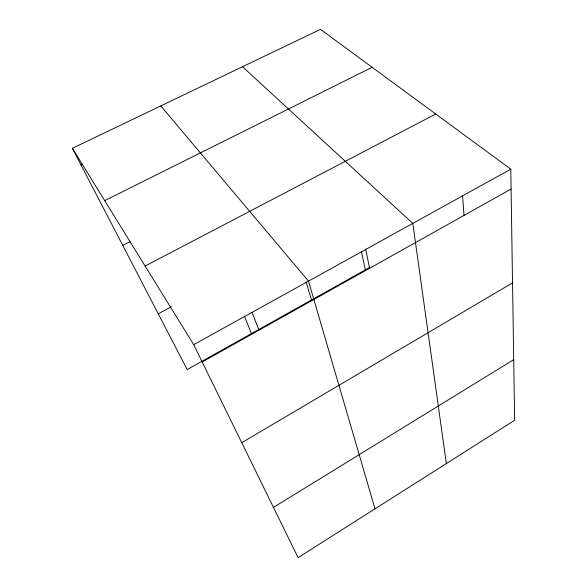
<?xml version="1.0" encoding="UTF-8"?>
<svg xmlns="http://www.w3.org/2000/svg" width="587" height="587" viewBox="0 0 587 587"><rect width="100%" height="100%" fill="white"/><g stroke="black" fill="none" stroke-linecap="round" stroke-linejoin="round"><path stroke-width="0.88" d="M273.461 507.388L513.706 359.655M241.749 442.679L512.532 282.883M202.207 361.988L511.094 189.065M510.785 169.181L514.63 420.248L298.093 557.65L193.71 344.657L510.785 169.181L320.473 29.35L72.37 148.306L187.187 369.561L369.45 267.569L365.628 248.969M158.255 313.818L171.155 306.869M145.128 266.036L435.701 114.01M122.749 245.381L129.954 241.675M104.706 200.629L372.107 67.285M80.991 164.925L82.613 164.14M242.512 66.727L412.815 223.405L446.347 463.576M160.787 105.909L308.498 281.129L375.012 508.841M72.37 148.306L193.71 344.657M244.397 316.026L251.397 333.629M252.08 312.357L258.955 330.217M306.113 281.885L311.477 300.008M361.489 251.808L365.466 270.592M462.556 195.875L464.016 215.422"/></g></svg>
